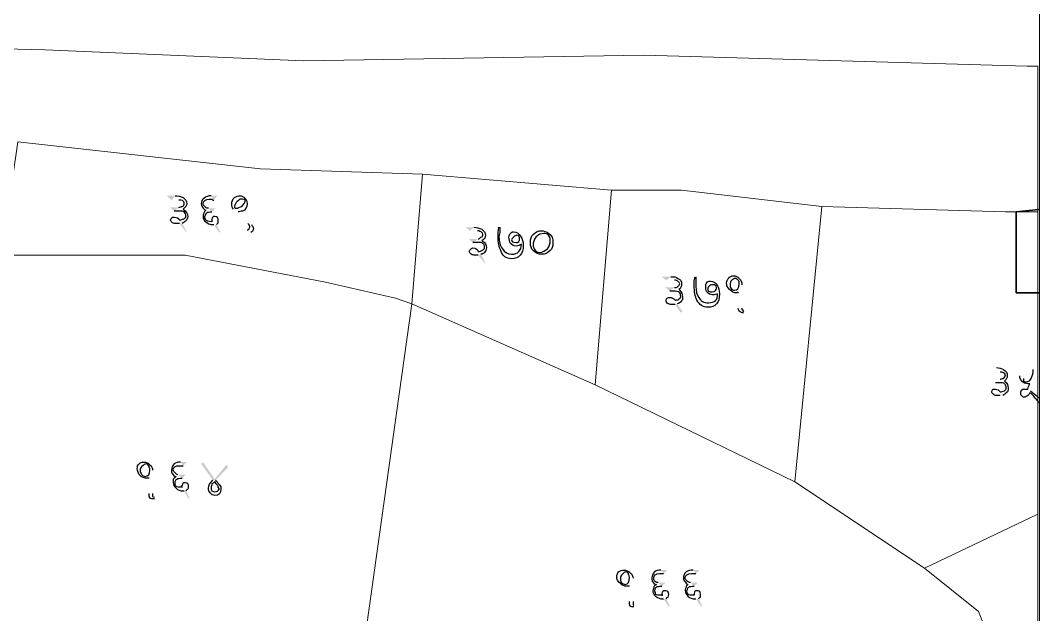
# Model space of a CAD drawing. Header units: metres. Extents: x 345912 to 349030, y 3061206 to 3061792.
# Drawn here: x 346082.1 to 346139.6, y 3061449.9 to 3061483.5 of the extents above; entities that cross this region are included whole.
import ezdxf

# ---------------------------------------------------------------- set-up
doc = ezdxf.new("R2010")
doc.units = ezdxf.units.M
doc.header["$MEASUREMENT"] = 0
doc.layers.add('PDF5_Geometry', color=7, linetype='Continuous')
doc.layers.add('PDF5_Solid Fills', color=7, linetype='Continuous')

msp = doc.modelspace()

# ---------------------------------------------------------------- hatches: boundary and pattern name
at = {"layer": 'PDF5_Solid Fills', "transparency": 33554559}
h = msp.add_hatch(color=256, dxfattribs=at)
h.paths.add_polyline_path([(346090.59974, 3061473.33084), (346090.34574, 3061473.58484), (346090.80294, 3061473.58484)], flags=0)
h.paths.add_polyline_path([(346091.20934, 3061472.01004), (346091.46334, 3061471.55284), (346091.41254, 3061471.55284), (346091.05694, 3061472.01004)], flags=0)
h.paths.add_polyline_path([(346090.75214, 3061472.72124), (346090.49814, 3061472.92444), (346091.00614, 3061472.92444)], flags=0)
h.paths.add_polyline_path([(346092.98734, 3061473.33084), (346093.19054, 3061473.58484), (346092.83494, 3061473.58484)], flags=0)
h.paths.add_polyline_path([(346092.98734, 3061471.95924), (346093.29214, 3061471.50204), (346093.34294, 3061471.55284), (346093.13974, 3061471.95924)], flags=0)
h.paths.add_polyline_path([(346092.88574, 3061472.67044), (346093.08894, 3061472.87364), (346092.68254, 3061472.87364)], flags=0)
h.paths.add_polyline_path([(346094.35894, 3061472.67044), (346095.12094, 3061471.95924)], flags=0)
h.paths.add_polyline_path([(346095.07014, 3061471.50204), (346094.86694, 3061471.65444)], flags=0)
h.paths.add_polyline_path([(346094.91774, 3061472.01004), (346094.10494, 3061472.82284)], flags=0)
h = msp.add_hatch(color=256, dxfattribs=at)
h.paths.add_polyline_path([(346107.46534, 3061471.60364), (346107.21134, 3061471.80684), (346107.66854, 3061471.80684)], flags=0)
h.paths.add_polyline_path([(346108.07494, 3061470.28284), (346108.32894, 3061469.77484), (346108.27814, 3061469.77484), (346107.92254, 3061470.23204)], flags=0)
h.paths.add_polyline_path([(346107.61774, 3061470.94324), (346107.36374, 3061471.14644), (346107.92254, 3061471.14644)], flags=0)
h.paths.add_polyline_path([(346109.09094, 3061471.80684), (346109.14174, 3061471.80684)], flags=0)
h.paths.add_polyline_path([(346110.36094, 3061470.84164), (346110.36094, 3061470.84164)], flags=0)
h = msp.add_hatch(color=256, dxfattribs=at)
h.paths.add_polyline_path([(346118.53974, 3061468.80964), (346118.28574, 3061469.01284), (346118.79374, 3061469.01284)], flags=0)
h.paths.add_polyline_path([(346119.14934, 3061467.48884), (346119.45414, 3061467.03164), (346119.35254, 3061466.98084), (346119.04774, 3061467.43804)], flags=0)
h.paths.add_polyline_path([(346118.74294, 3061468.20004), (346118.48894, 3061468.40324), (346118.99694, 3061468.40324)], flags=0)
h.paths.add_polyline_path([(346120.16534, 3061469.01284), (346120.21614, 3061469.01284)], flags=0)
h.paths.add_polyline_path([(346121.43534, 3061468.04764), (346121.43534, 3061468.04764)], flags=0)
h.paths.add_polyline_path([(346122.80694, 3061468.55564), (346122.80694, 3061467.23484)], flags=0)
h.paths.add_polyline_path([(346122.90854, 3061467.03164), (346122.90854, 3061466.98084)], flags=0)
h = msp.add_hatch(color=256, dxfattribs=at)
h.paths.add_polyline_path([(346089.53294, 3061458.09084), (346089.53294, 3061456.77004)], flags=0)
h.paths.add_polyline_path([(346089.63454, 3061456.56684), (346089.63454, 3061456.46524)], flags=0)
h.paths.add_polyline_path([(346091.26014, 3061458.34484), (346091.46334, 3061458.54804), (346091.10774, 3061458.54804)], flags=0)
h.paths.add_polyline_path([(346091.31094, 3061456.92244), (346091.56494, 3061456.46524), (346091.61574, 3061456.51604), (346091.41254, 3061456.92244)], flags=0)
h.paths.add_polyline_path([(346091.20934, 3061457.63364), (346091.41254, 3061457.83684), (346090.95534, 3061457.83684)], flags=0)
h.paths.add_polyline_path([(346092.93654, 3061457.53204), (346092.27614, 3061458.44644), (346092.37774, 3061458.54804), (346093.03814, 3061457.58284), (346093.69854, 3061458.39564), (346093.80014, 3061458.24324), (346093.08894, 3061457.53204)], flags=0)
h = msp.add_hatch(color=256, dxfattribs=at)
h.paths.add_polyline_path([(346116.66014, 3061451.99484), (346116.66014, 3061450.67404)], flags=0)
h.paths.add_polyline_path([(346116.71094, 3061450.47084), (346116.71094, 3061450.36924)], flags=0)
h.paths.add_polyline_path([(346118.38734, 3061452.24884), (346118.59054, 3061452.45204), (346118.23494, 3061452.45204)], flags=0)
h.paths.add_polyline_path([(346118.38734, 3061450.82644), (346118.69214, 3061450.36924), (346118.74294, 3061450.42004), (346118.53974, 3061450.82644)], flags=0)
h.paths.add_polyline_path([(346118.28574, 3061451.53764), (346118.48894, 3061451.74084), (346118.08254, 3061451.74084)], flags=0)
h.paths.add_polyline_path([(346120.21614, 3061452.24884), (346120.41934, 3061452.45204), (346120.06374, 3061452.45204)], flags=0)
h.paths.add_polyline_path([(346120.21614, 3061450.82644), (346120.52094, 3061450.36924), (346120.57174, 3061450.42004), (346120.36854, 3061450.82644)], flags=0)
h.paths.add_polyline_path([(346120.11454, 3061451.53764), (346120.31774, 3061451.74084), (346119.91134, 3061451.74084)], flags=0)

# ---------------------------------------------------------------- linework, layer by layer
at = {"layer": 'PDF5_Geometry', "lineweight": 13}
msp.add_lwpolyline([(345911.78374, 3061494.92084), (346139.62175, 3061494.92084), (346139.62175, 3061271.09604), (345911.78374, 3061271.09604)], close=True, dxfattribs=at)
at = {"layer": 'PDF5_Geometry', "lineweight": 9}
msp.add_lwpolyline([(346071.24493, 3061482.11924), (346083.43694, 3061481.81444), (346098.06734, 3061481.20484), (346117.26974, 3061481.50964), (346138.91053, 3061480.90004), (346139.52014, 3061480.90004), (346139.52014, 3061472.67044), (346138.30094, 3061472.67044), (346137.69134, 3061472.67044), (346127.32814, 3061472.97524), (346119.40333, 3061473.88964), (346115.44094, 3061473.88964), (346104.77294, 3061474.80404), (346095.62895, 3061475.10884), (346081.91294, 3061476.63284)], dxfattribs=at)
msp.add_lwpolyline([(346071.24493, 3061482.11924), (346083.43694, 3061481.81444), (346098.06734, 3061481.20484), (346117.26974, 3061481.50964), (346138.91053, 3061480.90004), (346139.52014, 3061480.90004), (346139.52014, 3061472.67044), (346138.30094, 3061472.67044), (346137.69134, 3061472.67044), (346127.32814, 3061472.97524), (346119.40333, 3061473.88964), (346115.44094, 3061473.88964), (346104.77294, 3061474.80404), (346095.62895, 3061475.10884), (346081.91294, 3061476.63284)], dxfattribs=at)
for points in [[(346104.77294, 3061474.80404), (346104.16333, 3061467.48884), (346103.24895, 3061467.79364), (346099.28653, 3061468.70804), (346091.36175, 3061470.23204), (346080.99854, 3061470.23204), (346081.91294, 3061476.63284), (346095.62895, 3061475.10884)], [(346104.77294, 3061474.80404), (346104.16333, 3061467.48884), (346103.24895, 3061467.79364), (346099.28653, 3061468.70804), (346091.36175, 3061470.23204), (346080.99854, 3061470.23204), (346081.91294, 3061476.63284), (346095.62895, 3061475.10884)], [(346115.44094, 3061473.88964), (346114.52653, 3061462.91684), (346104.16333, 3061467.48884), (346104.77294, 3061474.80404)], [(346115.44094, 3061473.88964), (346114.52653, 3061462.91684), (346104.16333, 3061467.48884), (346104.77294, 3061474.80404)], [(346127.32814, 3061472.97524), (346125.80414, 3061457.43044), (346114.52653, 3061462.91684), (346115.44094, 3061473.88964), (346119.40333, 3061473.88964)], [(346127.32814, 3061472.97524), (346125.80414, 3061457.43044), (346114.52653, 3061462.91684), (346115.44094, 3061473.88964), (346119.40333, 3061473.88964)], [(346139.52014, 3061455.60164), (346133.11933, 3061452.55364), (346125.80414, 3061457.43044), (346127.32814, 3061472.97524), (346137.69134, 3061472.67044), (346138.30094, 3061472.67044), (346138.30094, 3061468.09844), (346139.52014, 3061468.09844)], [(346139.52014, 3061455.60164), (346133.11933, 3061452.55364), (346125.80414, 3061457.43044), (346127.32814, 3061472.97524), (346137.69134, 3061472.67044), (346138.30094, 3061472.67044), (346138.30094, 3061468.09844), (346139.52014, 3061468.09844)], [(346138.30094, 3061468.09844), (346138.30094, 3061472.67044), (346139.52014, 3061472.67044), (346139.52014, 3061468.09844)], [(346138.30094, 3061468.09844), (346138.30094, 3061472.67044), (346139.52014, 3061472.67044), (346139.52014, 3061468.09844)], [(346104.16333, 3061467.48884), (346099.89613, 3061437.00884), (346090.44734, 3061437.00884), (346090.14254, 3061437.00884), (346082.21773, 3061437.31364), (346081.30333, 3061444.32404), (346079.77933, 3061452.55364), (346079.47455, 3061462.30724), (346080.99854, 3061470.23204), (346091.36175, 3061470.23204), (346099.28653, 3061468.70804), (346103.24895, 3061467.79364)], [(346104.16333, 3061467.48884), (346099.89613, 3061437.00884), (346090.44734, 3061437.00884), (346090.14254, 3061437.00884), (346082.21773, 3061437.31364), (346081.30333, 3061444.32404), (346079.77933, 3061452.55364), (346079.47455, 3061462.30724), (346080.99854, 3061470.23204), (346091.36175, 3061470.23204), (346099.28653, 3061468.70804), (346103.24895, 3061467.79364)], [(346114.52653, 3061462.91684), (346125.80414, 3061457.43044), (346133.11933, 3061452.55364), (346136.16734, 3061450.11524), (346136.77694, 3061448.59123), (346135.55773, 3061447.06724), (346132.81455, 3061444.01924), (346130.07134, 3061440.36164), (346126.10895, 3061434.26564), (346122.14653, 3061434.57044), (346114.52653, 3061434.87524), (346112.69773, 3061434.87524), (346110.56414, 3061436.09444), (346103.55373, 3061437.00884), (346099.89613, 3061437.00884), (346104.16333, 3061467.48884)], [(346114.52653, 3061462.91684), (346125.80414, 3061457.43044), (346133.11933, 3061452.55364), (346136.16734, 3061450.11524), (346136.77694, 3061448.59123), (346135.55773, 3061447.06724), (346132.81455, 3061444.01924), (346130.07134, 3061440.36164), (346126.10895, 3061434.26564), (346122.14653, 3061434.57044), (346114.52653, 3061434.87524), (346112.69773, 3061434.87524), (346110.56414, 3061436.09444), (346103.55373, 3061437.00884), (346099.89613, 3061437.00884), (346104.16333, 3061467.48884)], [(346139.52014, 3061433.65604), (346134.94814, 3061437.31364), (346130.07134, 3061440.36164), (346132.81455, 3061444.01924), (346135.55773, 3061447.06724), (346136.77694, 3061448.59123), (346136.16734, 3061450.11524), (346133.11933, 3061452.55364), (346139.52014, 3061455.60164)], [(346139.52014, 3061433.65604), (346134.94814, 3061437.31364), (346130.07134, 3061440.36164), (346132.81455, 3061444.01924), (346135.55773, 3061447.06724), (346136.77694, 3061448.59123), (346136.16734, 3061450.11524), (346133.11933, 3061452.55364), (346139.52014, 3061455.60164)]]:
    msp.add_lwpolyline(points, close=True, dxfattribs=at)
at = {"layer": 'PDF5_Geometry', "color": 21, "lineweight": 13, "true_color": 0xffafaf}
msp.add_lwpolyline([(346139.57094, 3061472.79744), (346138.30094, 3061472.67044), (346138.30094, 3061468.09844), (346139.57094, 3061468.09844), (346138.30094, 3061468.09844), (346138.30094, 3061472.67044)], close=True, dxfattribs=at)
msp.add_lwpolyline([(346139.57094, 3061472.79744), (346138.30094, 3061472.67044), (346138.30094, 3061468.09844), (346139.57094, 3061468.09844), (346138.30094, 3061468.09844), (346138.30094, 3061472.67044)], close=True, dxfattribs=at)
at = {"layer": 'PDF5_Geometry', "color": 21, "lineweight": 25, "true_color": 0xffafaf}
msp.add_lwpolyline([(346139.57094, 3061472.79744), (346138.30094, 3061472.67044), (346138.30094, 3061468.09844), (346139.57094, 3061468.09844), (346138.30094, 3061468.09844), (346138.30094, 3061472.67044)], close=True, dxfattribs=at)
at = {"layer": 'PDF5_Geometry', "lineweight": 25}
for points in [[(346090.80294, 3061473.58484), (346090.95534, 3061473.58484), (346091.10774, 3061473.53404), (346091.26014, 3061473.48324)], [(346091.26014, 3061473.28004), (346091.20934, 3061473.33084), (346091.10774, 3061473.33084), (346091.00614, 3061473.33084)], [(346091.26014, 3061473.48324), (346091.36174, 3061473.38164), (346091.46334, 3061473.28004), (346091.46334, 3061473.12764)], [(346091.31094, 3061473.17844), (346091.31094, 3061473.22924), (346091.31094, 3061473.28004), (346091.26014, 3061473.28004)], [(346092.42854, 3061473.43244), (346092.32694, 3061473.38164), (346092.27614, 3061473.28004), (346092.27614, 3061473.12764)], [(346092.37774, 3061473.12764), (346092.37774, 3061473.28004), (346092.53014, 3061473.38164), (346092.73334, 3061473.38164)], [(346092.83494, 3061473.58484), (346092.68254, 3061473.58484), (346092.53014, 3061473.53404), (346092.42854, 3061473.43244)], [(346092.73334, 3061473.38164), (346092.78414, 3061473.38164), (346092.83494, 3061473.38164), (346092.88574, 3061473.38164)], [(346092.88574, 3061473.38164), (346092.93654, 3061473.33084), (346092.93654, 3061473.33084), (346092.98734, 3061473.33084)], [(346094.00334, 3061473.12764), (346094.00334, 3061473.22924), (346094.05414, 3061473.38164), (346094.15574, 3061473.48324)], [(346094.15574, 3061473.48324), (346094.25734, 3061473.53404), (346094.35894, 3061473.58484), (346094.46054, 3061473.58484)], [(346094.46054, 3061473.38164), (346094.35894, 3061473.28004), (346094.25734, 3061473.22924), (346094.20654, 3061473.12764)], [(346094.46054, 3061473.58484), (346094.56214, 3061473.58484), (346094.66374, 3061473.53404), (346094.76534, 3061473.43244)], [(346094.61294, 3061473.38164), (346094.56214, 3061473.38164), (346094.51134, 3061473.38164), (346094.46054, 3061473.38164)], [(346094.56214, 3061472.97524), (346094.66374, 3061473.12764), (346094.76534, 3061473.17844), (346094.76534, 3061473.28004)], [(346094.76534, 3061473.28004), (346094.76534, 3061473.38164), (346094.71454, 3061473.38164), (346094.61294, 3061473.38164)], [(346094.76534, 3061473.43244), (346094.81614, 3061473.38164), (346094.86694, 3061473.28004), (346094.86694, 3061473.12764)], [(346090.90454, 3061472.72124), (346090.85374, 3061472.72124), (346090.80294, 3061472.72124), (346090.75214, 3061472.72124)], [(346091.00614, 3061472.72124), (346090.95534, 3061472.72124), (346090.95534, 3061472.72124), (346090.90454, 3061472.72124)], [(346091.00614, 3061472.92444), (346091.10774, 3061472.92444), (346091.15854, 3061472.97524), (346091.20934, 3061472.97524)], [(346091.31094, 3061472.67044), (346091.26014, 3061472.72124), (346091.15854, 3061472.72124), (346091.00614, 3061472.72124)], [(346091.20934, 3061472.97524), (346091.31094, 3061473.02604), (346091.31094, 3061473.07684), (346091.31094, 3061473.17844)], [(346091.46334, 3061473.12764), (346091.46334, 3061473.02604), (346091.36174, 3061472.92444), (346091.26014, 3061472.82284)], [(346091.26014, 3061472.82284), (346091.41254, 3061472.72124), (346091.51414, 3061472.56884), (346091.51414, 3061472.41644)], [(346091.41254, 3061472.41644), (346091.41254, 3061472.51804), (346091.36174, 3061472.61964), (346091.31094, 3061472.67044)], [(346092.27614, 3061473.12764), (346092.27614, 3061473.02604), (346092.32694, 3061472.97524), (346092.37774, 3061472.87364)], [(346092.47934, 3061472.97524), (346092.42854, 3061473.02604), (346092.37774, 3061473.07684), (346092.37774, 3061473.12764)], [(346092.37774, 3061472.87364), (346092.42854, 3061472.82284), (346092.47934, 3061472.77204), (346092.53014, 3061472.77204)], [(346092.42854, 3061472.61964), (346092.42854, 3061472.56884), (346092.37774, 3061472.51804), (346092.37774, 3061472.41644)], [(346092.53014, 3061472.77204), (346092.47934, 3061472.72124), (346092.42854, 3061472.67044), (346092.42854, 3061472.61964)], [(346092.68254, 3061472.87364), (346092.58094, 3061472.87364), (346092.53014, 3061472.92444), (346092.47934, 3061472.97524)], [(346092.47934, 3061472.41644), (346092.53014, 3061472.51804), (346092.53014, 3061472.56884), (346092.58094, 3061472.61964)], [(346092.58094, 3061472.61964), (346092.63174, 3061472.67044), (346092.73334, 3061472.67044), (346092.88574, 3061472.67044)], [(346094.10494, 3061472.82284), (346094.00334, 3061472.92444), (346094.00334, 3061472.97524), (346094.00334, 3061473.12764)], [(346094.20654, 3061473.12764), (346094.15574, 3061473.02604), (346094.15574, 3061472.97524), (346094.15574, 3061472.97524)], [(346094.15574, 3061472.97524), (346094.15574, 3061472.92444), (346094.15574, 3061472.92444), (346094.15574, 3061472.92444)], [(346094.15574, 3061472.92444), (346094.15574, 3061472.87364), (346094.20654, 3061472.87364), (346094.25734, 3061472.87364)], [(346094.25734, 3061472.87364), (346094.30814, 3061472.87364), (346094.35894, 3061472.87364), (346094.40974, 3061472.92444)], [(346094.61294, 3061472.72124), (346094.51134, 3061472.72124), (346094.40974, 3061472.67044), (346094.35894, 3061472.67044)], [(346094.40974, 3061472.92444), (346094.46054, 3061472.92444), (346094.51134, 3061472.97524), (346094.56214, 3061472.97524)], [(346094.86694, 3061473.12764), (346094.86694, 3061472.92444), (346094.76534, 3061472.77204), (346094.61294, 3061472.72124)], [(346090.54894, 3061472.21324), (346090.54894, 3061472.26404), (346090.59974, 3061472.31484), (346090.65054, 3061472.36564)], [(346090.65054, 3061472.06084), (346090.59974, 3061472.11164), (346090.54894, 3061472.16244), (346090.54894, 3061472.21324)], [(346090.65054, 3061472.36564), (346090.65054, 3061472.36564), (346090.70134, 3061472.36564), (346090.75214, 3061472.36564)], [(346090.85374, 3061472.01004), (346090.80294, 3061472.01004), (346090.75214, 3061472.01004), (346090.65054, 3061472.06084)], [(346090.75214, 3061472.36564), (346090.90454, 3061472.36564), (346091.00614, 3061472.31484), (346091.05694, 3061472.21324)], [(346091.05694, 3061472.21324), (346091.15854, 3061472.21324), (346091.20934, 3061472.26404), (346091.26014, 3061472.26404)], [(346091.41254, 3061472.16244), (346091.36174, 3061472.11164), (346091.26014, 3061472.06084), (346091.20934, 3061472.01004)], [(346091.26014, 3061472.26404), (346091.36174, 3061472.31484), (346091.41254, 3061472.36564), (346091.41254, 3061472.41644)], [(346091.51414, 3061472.41644), (346091.51414, 3061472.31484), (346091.46334, 3061472.21324), (346091.41254, 3061472.16244)], [(346092.37774, 3061472.41644), (346092.37774, 3061472.31484), (346092.42854, 3061472.16244), (346092.53014, 3061472.11164)], [(346092.47934, 3061472.31484), (346092.47934, 3061472.36564), (346092.47934, 3061472.36564), (346092.47934, 3061472.41644)], [(346092.53014, 3061472.21324), (346092.53014, 3061472.26404), (346092.53014, 3061472.26404), (346092.47934, 3061472.31484)], [(346092.88574, 3061472.11164), (346092.68254, 3061472.11164), (346092.58094, 3061472.16244), (346092.53014, 3061472.21324)], [(346092.53014, 3061472.11164), (346092.63174, 3061472.01004), (346092.78414, 3061471.95924), (346092.93654, 3061471.95924)], [(346093.03814, 3061472.41644), (346092.93654, 3061472.41644), (346092.88574, 3061472.36564), (346092.88574, 3061472.26404)], [(346092.88574, 3061472.26404), (346092.88574, 3061472.26404), (346092.88574, 3061472.21324), (346092.88574, 3061472.21324)], [(346092.88574, 3061472.21324), (346092.88574, 3061472.21324), (346092.88574, 3061472.21324), (346092.88574, 3061472.16244)], [(346092.88574, 3061472.16244), (346092.88574, 3061472.16244), (346092.88574, 3061472.11164), (346092.88574, 3061472.11164)], [(346093.24134, 3061472.21324), (346093.24134, 3061472.31484), (346093.19054, 3061472.41644), (346093.03814, 3061472.41644)], [(346093.13974, 3061471.95924), (346093.19054, 3061472.01004), (346093.19054, 3061472.01004), (346093.24134, 3061472.06084)], [(346093.24134, 3061472.06084), (346093.24134, 3061472.11164), (346093.24134, 3061472.16244), (346093.24134, 3061472.21324)], [(346091.05694, 3061472.01004), (346091.00614, 3061472.01004), (346090.95534, 3061472.01004), (346090.85374, 3061472.01004)], [(346092.93654, 3061471.95924), (346092.93654, 3061471.95924), (346092.98734, 3061471.95924), (346092.98734, 3061471.95924)], [(346094.86694, 3061471.65444), (346094.91774, 3061471.65444), (346094.91774, 3061471.65444), (346094.96854, 3061471.70524)], [(346095.01934, 3061471.80684), (346095.01934, 3061471.85764), (346095.01934, 3061471.90844), (346094.91774, 3061472.01004)], [(346094.96854, 3061471.70524), (346095.01934, 3061471.75604), (346095.01934, 3061471.80684), (346095.01934, 3061471.80684)], [(346095.22254, 3061471.75604), (346095.22254, 3061471.65444), (346095.17174, 3061471.55284), (346095.07014, 3061471.50204)], [(346095.12094, 3061471.95924), (346095.17174, 3061471.85764), (346095.22254, 3061471.80684), (346095.22254, 3061471.75604)], [(346107.66854, 3061471.80684), (346107.82094, 3061471.80684), (346107.97334, 3061471.75604), (346108.12574, 3061471.70524)], [(346108.12574, 3061471.50204), (346108.07494, 3061471.55284), (346107.97334, 3061471.60364), (346107.87174, 3061471.60364)], [(346108.12574, 3061471.70524), (346108.22734, 3061471.60364), (346108.32894, 3061471.50204), (346108.32894, 3061471.34964)], [(346108.17654, 3061471.40044), (346108.17654, 3061471.45124), (346108.17654, 3061471.50204), (346108.12574, 3061471.50204)], [(346109.04014, 3061471.24804), (346109.04014, 3061471.40044), (346109.04014, 3061471.60364), (346109.09094, 3061471.80684)], [(346109.14174, 3061471.50204), (346109.09094, 3061471.40044), (346109.09094, 3061471.29884), (346109.09094, 3061471.24804)], [(346109.14174, 3061471.80684), (346109.14174, 3061471.75604), (346109.14174, 3061471.65444), (346109.14174, 3061471.50204)], [(346109.75134, 3061471.45124), (346109.75134, 3061471.50204), (346109.85294, 3061471.55284), (346109.90374, 3061471.55284)], [(346109.90374, 3061471.55284), (346110.10694, 3061471.55284), (346110.20854, 3061471.45124), (346110.31014, 3061471.29884)], [(346111.02134, 3061471.40044), (346111.17374, 3061471.55284), (346111.32614, 3061471.60364), (346111.47854, 3061471.60364)], [(346111.47854, 3061471.60364), (346111.63094, 3061471.60364), (346111.73254, 3061471.55284), (346111.83414, 3061471.50204)], [(346111.83414, 3061471.50204), (346111.93574, 3061471.45124), (346112.03734, 3061471.34964), (346112.08814, 3061471.24804)], [(346107.77014, 3061470.94324), (346107.71934, 3061470.94324), (346107.66854, 3061470.94324), (346107.61774, 3061470.94324)], [(346107.87174, 3061470.94324), (346107.87174, 3061470.94324), (346107.82094, 3061470.94324), (346107.77014, 3061470.94324)], [(346108.17654, 3061470.89244), (346108.12574, 3061470.94324), (346108.02414, 3061470.94324), (346107.87174, 3061470.94324)], [(346107.92254, 3061471.14644), (346107.97334, 3061471.14644), (346108.02414, 3061471.19724), (346108.07494, 3061471.24804)], [(346108.07494, 3061471.24804), (346108.17654, 3061471.24804), (346108.17654, 3061471.34964), (346108.17654, 3061471.40044)], [(346108.32894, 3061471.34964), (346108.32894, 3061471.24804), (346108.27814, 3061471.14644), (346108.12574, 3061471.04484)], [(346108.12574, 3061471.04484), (346108.32894, 3061470.94324), (346108.37974, 3061470.79084), (346108.37974, 3061470.63844)], [(346108.27814, 3061470.63844), (346108.27814, 3061470.79084), (346108.22734, 3061470.84164), (346108.17654, 3061470.89244)], [(346109.19254, 3061470.48604), (346109.09094, 3061470.68924), (346109.04014, 3061470.94324), (346109.04014, 3061471.24804)], [(346109.09094, 3061471.24804), (346109.09094, 3061470.99404), (346109.14174, 3061470.79084), (346109.29414, 3061470.58764)], [(346109.64974, 3061471.24804), (346109.64974, 3061471.34964), (346109.70054, 3061471.40044), (346109.75134, 3061471.45124)], [(346109.75134, 3061470.89244), (346109.70054, 3061470.99404), (346109.64974, 3061471.09564), (346109.64974, 3061471.24804)], [(346110.05614, 3061470.74004), (346109.90374, 3061470.74004), (346109.85294, 3061470.79084), (346109.75134, 3061470.89244)], [(346109.90374, 3061471.24804), (346109.85294, 3061471.19724), (346109.80214, 3061471.14644), (346109.80214, 3061471.09564)], [(346109.80214, 3061471.09564), (346109.80214, 3061470.99404), (346109.85294, 3061470.94324), (346110.05614, 3061470.94324)], [(346110.10694, 3061471.34964), (346110.05614, 3061471.34964), (346109.95454, 3061471.29884), (346109.90374, 3061471.24804)], [(346110.05614, 3061470.94324), (346110.10694, 3061470.94324), (346110.15774, 3061470.94324), (346110.20854, 3061470.99404)], [(346110.20854, 3061471.29884), (346110.20854, 3061471.34964), (346110.15774, 3061471.34964), (346110.10694, 3061471.34964)], [(346110.25934, 3061471.14644), (346110.25934, 3061471.19724), (346110.25934, 3061471.24804), (346110.20854, 3061471.29884)], [(346110.20854, 3061470.99404), (346110.25934, 3061471.04484), (346110.25934, 3061471.09564), (346110.25934, 3061471.14644)], [(346110.31014, 3061471.29884), (346110.41174, 3061471.14644), (346110.46254, 3061470.99404), (346110.46254, 3061470.79084)], [(346110.86894, 3061470.94324), (346110.86894, 3061471.14644), (346110.91974, 3061471.29884), (346111.02134, 3061471.40044)], [(346111.02134, 3061470.48604), (346110.91974, 3061470.58764), (346110.86894, 3061470.74004), (346110.86894, 3061470.94324)], [(346111.17374, 3061471.24804), (346111.07214, 3061471.09564), (346111.02134, 3061470.94324), (346111.02134, 3061470.79084)], [(346111.63094, 3061471.45124), (346111.47854, 3061471.45124), (346111.32614, 3061471.40044), (346111.17374, 3061471.24804)], [(346111.88494, 3061471.34964), (346111.83414, 3061471.45124), (346111.73254, 3061471.45124), (346111.63094, 3061471.45124)], [(346111.83414, 3061470.58764), (346111.93574, 3061470.74004), (346111.98654, 3061470.89244), (346111.98654, 3061471.04484)], [(346111.98654, 3061471.04484), (346111.98654, 3061471.19724), (346111.93574, 3061471.29884), (346111.88494, 3061471.34964)], [(346112.13894, 3061470.89244), (346112.13894, 3061470.74004), (346112.08814, 3061470.58764), (346111.98654, 3061470.48604)], [(346112.08814, 3061471.24804), (346112.13894, 3061471.14644), (346112.13894, 3061471.04484), (346112.13894, 3061470.89244)], [(346107.41454, 3061470.43524), (346107.41454, 3061470.48604), (346107.46534, 3061470.53684), (346107.51614, 3061470.58764)], [(346107.51614, 3061470.28284), (346107.46534, 3061470.33364), (346107.41454, 3061470.38444), (346107.41454, 3061470.43524)], [(346107.51614, 3061470.58764), (346107.51614, 3061470.58764), (346107.56694, 3061470.63844), (346107.61774, 3061470.63844)], [(346107.61774, 3061470.63844), (346107.77014, 3061470.63844), (346107.87174, 3061470.58764), (346107.92254, 3061470.43524)], [(346107.92254, 3061470.43524), (346108.02414, 3061470.43524), (346108.07494, 3061470.48604), (346108.12574, 3061470.48604)], [(346108.27814, 3061470.38444), (346108.22734, 3061470.33364), (346108.17654, 3061470.28284), (346108.07494, 3061470.28284)], [(346108.12574, 3061470.48604), (346108.22734, 3061470.53684), (346108.27814, 3061470.58764), (346108.27814, 3061470.63844)], [(346108.37974, 3061470.63844), (346108.37974, 3061470.53684), (346108.32894, 3061470.43524), (346108.27814, 3061470.38444)], [(346109.80214, 3061470.02884), (346109.49734, 3061470.02884), (346109.29414, 3061470.18124), (346109.19254, 3061470.48604)], [(346109.29414, 3061470.58764), (346109.39574, 3061470.38444), (346109.59894, 3061470.28284), (346109.80214, 3061470.28284)], [(346109.80214, 3061470.28284), (346110.15774, 3061470.28284), (346110.36094, 3061470.48604), (346110.36094, 3061470.84164)], [(346110.46254, 3061470.79084), (346110.46254, 3061470.28284), (346110.20854, 3061470.02884), (346109.80214, 3061470.02884)], [(346110.36094, 3061470.84164), (346110.25934, 3061470.79084), (346110.20854, 3061470.74004), (346110.05614, 3061470.74004)], [(346111.02134, 3061470.79084), (346111.02134, 3061470.68924), (346111.07214, 3061470.58764), (346111.12294, 3061470.53684)], [(346111.52934, 3061470.28284), (346111.32614, 3061470.28284), (346111.17374, 3061470.33364), (346111.02134, 3061470.48604)], [(346111.12294, 3061470.53684), (346111.17374, 3061470.43524), (346111.27534, 3061470.38444), (346111.37694, 3061470.38444)], [(346111.37694, 3061470.38444), (346111.58014, 3061470.38444), (346111.68174, 3061470.48604), (346111.83414, 3061470.58764)], [(346111.98654, 3061470.48604), (346111.83414, 3061470.33364), (346111.68174, 3061470.28284), (346111.52934, 3061470.28284)], [(346107.71934, 3061470.23204), (346107.66854, 3061470.23204), (346107.61774, 3061470.23204), (346107.51614, 3061470.28284)], [(346107.92254, 3061470.23204), (346107.87174, 3061470.23204), (346107.82094, 3061470.23204), (346107.71934, 3061470.23204)], [(346118.79374, 3061469.01284), (346118.94614, 3061469.01284), (346119.09854, 3061469.01284), (346119.20014, 3061468.91124)], [(346119.20014, 3061468.75884), (346119.14934, 3061468.80964), (346119.09854, 3061468.80964), (346118.99694, 3061468.80964)], [(346119.20014, 3061468.91124), (346119.35254, 3061468.86044), (346119.40334, 3061468.75884), (346119.40334, 3061468.60644)], [(346119.30174, 3061468.60644), (346119.30174, 3061468.65724), (346119.25094, 3061468.70804), (346119.20014, 3061468.75884)], [(346119.20014, 3061468.45404), (346119.25094, 3061468.50484), (346119.30174, 3061468.55564), (346119.30174, 3061468.60644)], [(346119.40334, 3061468.60644), (346119.40334, 3061468.45404), (346119.35254, 3061468.35244), (346119.25094, 3061468.30164)], [(346120.11454, 3061468.50484), (346120.11454, 3061468.65724), (346120.11454, 3061468.80964), (346120.16534, 3061469.01284)], [(346120.21614, 3061469.01284), (346120.21614, 3061468.96204), (346120.21614, 3061468.86044), (346120.21614, 3061468.75884)], [(346120.21614, 3061468.75884), (346120.21614, 3061468.60644), (346120.21614, 3061468.55564), (346120.21614, 3061468.45404)], [(346120.77494, 3061468.45404), (346120.77494, 3061468.55564), (346120.77494, 3061468.60644), (346120.82574, 3061468.65724)], [(346120.82574, 3061468.65724), (346120.87654, 3061468.75884), (346120.92734, 3061468.75884), (346121.02894, 3061468.75884)], [(346121.02894, 3061468.75884), (346121.18134, 3061468.75884), (346121.33374, 3061468.70804), (346121.43534, 3061468.50484)], [(346121.94334, 3061468.65724), (346121.94334, 3061468.75884), (346121.99414, 3061468.86044), (346122.04494, 3061468.91124)], [(346122.09574, 3061468.30164), (346121.99414, 3061468.40324), (346121.94334, 3061468.50484), (346121.94334, 3061468.65724)], [(346122.04494, 3061468.91124), (346122.14654, 3061469.01284), (346122.19734, 3061469.06364), (346122.34974, 3061469.06364)], [(346122.24814, 3061468.80964), (346122.14654, 3061468.75884), (346122.14654, 3061468.65724), (346122.14654, 3061468.55564)], [(346122.45134, 3061468.91124), (346122.34974, 3061468.91124), (346122.29894, 3061468.86044), (346122.24814, 3061468.80964)], [(346122.34974, 3061469.06364), (346122.45134, 3061469.06364), (346122.55294, 3061469.01284), (346122.65454, 3061468.91124)], [(346122.40054, 3061468.25084), (346122.55294, 3061468.25084), (346122.65454, 3061468.35244), (346122.65454, 3061468.60644)], [(346122.60374, 3061468.80964), (346122.55294, 3061468.86044), (346122.50214, 3061468.91124), (346122.45134, 3061468.91124)], [(346122.65454, 3061468.60644), (346122.65454, 3061468.70804), (346122.65454, 3061468.75884), (346122.60374, 3061468.80964)], [(346122.65454, 3061468.91124), (346122.75614, 3061468.80964), (346122.80694, 3061468.70804), (346122.80694, 3061468.55564)], [(346118.84454, 3061468.20004), (346118.79374, 3061468.20004), (346118.74294, 3061468.20004), (346118.74294, 3061468.20004)], [(346118.94614, 3061468.20004), (346118.94614, 3061468.20004), (346118.89534, 3061468.20004), (346118.84454, 3061468.20004)], [(346119.25094, 3061468.14924), (346119.20014, 3061468.14924), (346119.09854, 3061468.20004), (346118.94614, 3061468.20004)], [(346118.99694, 3061468.40324), (346119.04774, 3061468.40324), (346119.14934, 3061468.40324), (346119.20014, 3061468.45404)], [(346119.25094, 3061468.30164), (346119.40334, 3061468.14924), (346119.45414, 3061468.04764), (346119.45414, 3061467.84444)], [(346119.35254, 3061467.89524), (346119.35254, 3061467.99684), (346119.35254, 3061468.09844), (346119.25094, 3061468.14924)], [(346120.26694, 3061467.69204), (346120.16534, 3061467.89524), (346120.11454, 3061468.20004), (346120.11454, 3061468.50484)], [(346120.21614, 3061468.45404), (346120.21614, 3061468.20004), (346120.26694, 3061467.99684), (346120.36854, 3061467.84444)], [(346120.82574, 3061468.14924), (346120.77494, 3061468.25084), (346120.77494, 3061468.35244), (346120.77494, 3061468.45404)], [(346121.13054, 3061467.99684), (346121.02894, 3061467.99684), (346120.92734, 3061468.04764), (346120.82574, 3061468.14924)], [(346120.97814, 3061468.50484), (346120.92734, 3061468.45404), (346120.87654, 3061468.40324), (346120.87654, 3061468.30164)], [(346120.87654, 3061468.30164), (346120.87654, 3061468.20004), (346120.97814, 3061468.14924), (346121.13054, 3061468.14924)], [(346121.53694, 3061468.04764), (346121.53694, 3061467.53964), (346121.33374, 3061467.28564), (346120.87654, 3061467.28564)], [(346120.92734, 3061467.53964), (346121.28294, 3061467.53964), (346121.43534, 3061467.69204), (346121.43534, 3061468.04764)], [(346121.18134, 3061468.55564), (346121.13054, 3061468.55564), (346121.07974, 3061468.55564), (346120.97814, 3061468.50484)], [(346121.13054, 3061468.14924), (346121.23214, 3061468.14924), (346121.28294, 3061468.20004), (346121.28294, 3061468.20004)], [(346121.43534, 3061468.04764), (346121.38454, 3061467.99684), (346121.28294, 3061467.99684), (346121.13054, 3061467.99684)], [(346121.33374, 3061468.50484), (346121.28294, 3061468.55564), (346121.23214, 3061468.55564), (346121.18134, 3061468.55564)], [(346121.28294, 3061468.20004), (346121.33374, 3061468.25084), (346121.38454, 3061468.30164), (346121.38454, 3061468.40324)], [(346121.38454, 3061468.40324), (346121.38454, 3061468.45404), (346121.33374, 3061468.50484), (346121.33374, 3061468.50484)], [(346121.43534, 3061468.50484), (346121.48614, 3061468.40324), (346121.53694, 3061468.25084), (346121.53694, 3061468.04764)], [(346122.50214, 3061468.09844), (346122.34974, 3061468.09844), (346122.24814, 3061468.14924), (346122.09574, 3061468.30164)], [(346122.14654, 3061468.55564), (346122.14654, 3061468.50484), (346122.14654, 3061468.40324), (346122.19734, 3061468.35244)], [(346122.19734, 3061468.35244), (346122.24814, 3061468.25084), (346122.29894, 3061468.25084), (346122.40054, 3061468.25084)], [(346122.60374, 3061468.14924), (346122.55294, 3061468.09844), (346122.55294, 3061468.09844), (346122.50214, 3061468.09844)], [(346118.53974, 3061467.69204), (346118.53974, 3061467.74284), (346118.53974, 3061467.79364), (346118.59054, 3061467.79364)], [(346118.64134, 3061467.48884), (346118.53974, 3061467.53964), (346118.53974, 3061467.59044), (346118.53974, 3061467.69204)], [(346118.59054, 3061467.79364), (346118.64134, 3061467.84444), (346118.69214, 3061467.84444), (346118.74294, 3061467.84444)], [(346118.84454, 3061467.43804), (346118.74294, 3061467.43804), (346118.69214, 3061467.48884), (346118.64134, 3061467.48884)], [(346118.74294, 3061467.84444), (346118.84454, 3061467.84444), (346118.94614, 3061467.79364), (346119.04774, 3061467.69204)], [(346119.04774, 3061467.43804), (346118.99694, 3061467.43804), (346118.89534, 3061467.43804), (346118.84454, 3061467.43804)], [(346119.04774, 3061467.69204), (346119.09854, 3061467.69204), (346119.14934, 3061467.69204), (346119.25094, 3061467.74284)], [(346119.40334, 3061467.64124), (346119.30174, 3061467.53964), (346119.25094, 3061467.48884), (346119.14934, 3061467.48884)], [(346119.25094, 3061467.74284), (346119.30174, 3061467.79364), (346119.35254, 3061467.79364), (346119.35254, 3061467.89524)], [(346119.45414, 3061467.84444), (346119.45414, 3061467.79364), (346119.45414, 3061467.69204), (346119.40334, 3061467.64124)], [(346120.87654, 3061467.28564), (346120.62254, 3061467.28564), (346120.41934, 3061467.43804), (346120.26694, 3061467.69204)], [(346120.36854, 3061467.84444), (346120.47014, 3061467.64124), (346120.67334, 3061467.53964), (346120.92734, 3061467.53964)], [(346122.70534, 3061467.03164), (346122.65454, 3061467.08244), (346122.60374, 3061467.13324), (346122.60374, 3061467.23484)], [(346122.90854, 3061466.98084), (346122.80694, 3061466.98084), (346122.75614, 3061466.98084), (346122.70534, 3061467.03164)], [(346122.80694, 3061467.23484), (346122.80694, 3061467.18404), (346122.80694, 3061467.13324), (346122.85774, 3061467.13324)], [(346122.85774, 3061467.13324), (346122.85774, 3061467.08244), (346122.85774, 3061467.08244), (346122.90854, 3061467.03164)], [(346137.18333, 3061463.88204), (346137.33573, 3061463.88204), (346137.43733, 3061463.83124), (346137.58973, 3061463.78044)], [(346137.58973, 3061463.57724), (346137.53893, 3061463.62804), (346137.43733, 3061463.62804), (346137.38653, 3061463.62804)], [(346137.58973, 3061463.78044), (346137.74213, 3061463.67884), (346137.79293, 3061463.57724), (346137.79293, 3061463.42484)], [(346137.69133, 3061463.47564), (346137.69133, 3061463.52644), (346137.64053, 3061463.52644), (346137.58973, 3061463.57724)], [(346137.58973, 3061463.27244), (346137.64053, 3061463.32324), (346137.69133, 3061463.37404), (346137.69133, 3061463.47564)], [(346137.79293, 3061463.42484), (346137.79293, 3061463.32324), (346137.74213, 3061463.22164), (346137.64053, 3061463.12004)], [(346138.65653, 3061463.06924), (346138.55493, 3061463.17084), (346138.50413, 3061463.27244), (346138.50413, 3061463.42484)], [(346139.16453, 3061463.32324), (346139.21533, 3061463.42484), (346139.26613, 3061463.57724), (346139.26613, 3061463.78044)], [(346137.23413, 3061463.01844), (346137.18333, 3061463.01844), (346137.13253, 3061463.01844), (346137.13253, 3061463.01844)], [(346137.33573, 3061463.01844), (346137.33573, 3061463.01844), (346137.28493, 3061463.01844), (346137.23413, 3061463.01844)], [(346137.64053, 3061462.96764), (346137.58973, 3061463.01844), (346137.48813, 3061463.01844), (346137.33573, 3061463.01844)], [(346137.38653, 3061463.22164), (346137.43733, 3061463.22164), (346137.48813, 3061463.27244), (346137.58973, 3061463.27244)], [(346137.64053, 3061463.12004), (346137.79293, 3061463.01844), (346137.84373, 3061462.86604), (346137.84373, 3061462.71364)], [(346137.74213, 3061462.71364), (346137.74213, 3061462.81524), (346137.69133, 3061462.91684), (346137.64053, 3061462.96764)], [(346138.96133, 3061462.96764), (346138.80893, 3061462.96764), (346138.70733, 3061463.01844), (346138.65653, 3061463.06924)], [(346138.70733, 3061463.27244), (346138.70733, 3061463.22164), (346138.70733, 3061463.17084), (346138.70733, 3061463.12004)], [(346138.70733, 3061463.12004), (346138.75813, 3061463.06924), (346138.80893, 3061463.06924), (346138.85973, 3061463.06924)], [(346138.85973, 3061463.06924), (346139.01213, 3061463.06924), (346139.11373, 3061463.17084), (346139.16453, 3061463.32324)], [(346138.96133, 3061462.66284), (346138.96133, 3061462.76444), (346139.01213, 3061462.86604), (346139.06293, 3061462.96764)], [(346139.06293, 3061462.96764), (346139.01213, 3061462.96764), (346139.01213, 3061462.96764), (346138.96133, 3061462.96764)], [(346136.92933, 3061462.51044), (346136.92933, 3061462.56124), (346136.92933, 3061462.61204), (346136.98013, 3061462.66284)], [(346137.03093, 3061462.35804), (346136.92933, 3061462.40884), (346136.92933, 3061462.45964), (346136.92933, 3061462.51044)], [(346136.98013, 3061462.66284), (346137.03093, 3061462.66284), (346137.08173, 3061462.66284), (346137.13253, 3061462.66284)], [(346137.23413, 3061462.30724), (346137.13253, 3061462.30724), (346137.08173, 3061462.30724), (346137.03093, 3061462.35804)], [(346137.13253, 3061462.66284), (346137.23413, 3061462.66284), (346137.33573, 3061462.61204), (346137.38653, 3061462.51044)], [(346137.38653, 3061462.30724), (346137.33573, 3061462.30724), (346137.28493, 3061462.30724), (346137.23413, 3061462.30724)], [(346137.38653, 3061462.51044), (346137.48813, 3061462.51044), (346137.53893, 3061462.56124), (346137.64053, 3061462.56124)], [(346137.74213, 3061462.45964), (346137.69133, 3061462.40884), (346137.64053, 3061462.35804), (346137.53893, 3061462.30724)], [(346137.64053, 3061462.56124), (346137.69133, 3061462.61204), (346137.74213, 3061462.66284), (346137.74213, 3061462.71364)], [(346137.84373, 3061462.71364), (346137.84373, 3061462.61204), (346137.84373, 3061462.51044), (346137.74213, 3061462.45964)], [(346138.55493, 3061462.40884), (346138.55493, 3061462.45964), (346138.55493, 3061462.56124), (346138.60573, 3061462.61204)], [(346138.60573, 3061462.30724), (346138.55493, 3061462.30724), (346138.55493, 3061462.35804), (346138.55493, 3061462.40884)], [(346138.60573, 3061462.61204), (346138.65653, 3061462.66284), (346138.70733, 3061462.66284), (346138.75813, 3061462.66284)], [(346138.75813, 3061462.20564), (346138.70733, 3061462.20564), (346138.65653, 3061462.25644), (346138.60573, 3061462.30724)], [(346138.75813, 3061462.66284), (346138.85973, 3061462.66284), (346138.91053, 3061462.66284), (346138.96133, 3061462.66284)], [(346138.96133, 3061462.30724), (346138.85973, 3061462.25644), (346138.80893, 3061462.20564), (346138.75813, 3061462.20564)], [(346139.06293, 3061462.45964), (346139.06293, 3061462.40884), (346139.01213, 3061462.35804), (346138.96133, 3061462.30724)], [(346139.36773, 3061462.15484), (346139.26613, 3061462.30724), (346139.16453, 3061462.40884), (346139.06293, 3061462.45964)], [(346088.66934, 3061458.19244), (346088.66934, 3061458.29404), (346088.66934, 3061458.39564), (346088.77094, 3061458.44644)], [(346088.77094, 3061458.44644), (346088.82174, 3061458.49724), (346088.92334, 3061458.54804), (346089.02494, 3061458.54804)], [(346088.92334, 3061458.29404), (346088.87254, 3061458.24324), (346088.82174, 3061458.19244), (346088.82174, 3061458.09084)], [(346089.17734, 3061458.44644), (346089.07574, 3061458.44644), (346089.02494, 3061458.39564), (346088.92334, 3061458.29404)], [(346089.02494, 3061458.54804), (346089.17734, 3061458.54804), (346089.27894, 3061458.49724), (346089.38054, 3061458.39564)], [(346089.32974, 3061458.29404), (346089.27894, 3061458.39564), (346089.22814, 3061458.44644), (346089.17734, 3061458.44644)], [(346089.38054, 3061458.09084), (346089.38054, 3061458.19244), (346089.32974, 3061458.24324), (346089.32974, 3061458.29404)], [(346089.38054, 3061458.39564), (346089.48214, 3061458.34484), (346089.53294, 3061458.19244), (346089.53294, 3061458.09084)], [(346090.75214, 3061458.44644), (346090.65054, 3061458.34484), (346090.59974, 3061458.24324), (346090.59974, 3061458.09084)], [(346090.70134, 3061458.09084), (346090.70134, 3061458.24324), (346090.80294, 3061458.34484), (346091.05694, 3061458.34484)], [(346091.10774, 3061458.54804), (346090.95534, 3061458.54804), (346090.85374, 3061458.49724), (346090.75214, 3061458.44644)], [(346091.05694, 3061458.34484), (346091.10774, 3061458.34484), (346091.10774, 3061458.34484), (346091.15854, 3061458.34484)], [(346091.15854, 3061458.34484), (346091.20934, 3061458.34484), (346091.26014, 3061458.34484), (346091.26014, 3061458.34484)], [(346088.82174, 3061457.78604), (346088.72014, 3061457.88764), (346088.66934, 3061458.04004), (346088.66934, 3061458.19244)], [(346088.82174, 3061458.09084), (346088.82174, 3061457.98924), (346088.87254, 3061457.93844), (346088.92334, 3061457.83684)], [(346089.22814, 3061457.63364), (346089.07574, 3061457.63364), (346088.92334, 3061457.68444), (346088.82174, 3061457.78604)], [(346088.92334, 3061457.83684), (346088.97414, 3061457.78604), (346089.02494, 3061457.73524), (346089.12654, 3061457.73524)], [(346089.12654, 3061457.73524), (346089.27894, 3061457.73524), (346089.38054, 3061457.88764), (346089.38054, 3061458.09084)], [(346090.59974, 3061458.09084), (346090.59974, 3061457.98924), (346090.59974, 3061457.93844), (346090.65054, 3061457.88764)], [(346090.65054, 3061457.88764), (346090.70134, 3061457.78604), (346090.75214, 3061457.73524), (346090.85374, 3061457.73524)], [(346090.80294, 3061457.93844), (346090.75214, 3061457.98924), (346090.70134, 3061458.04004), (346090.70134, 3061458.09084)], [(346090.85374, 3061457.73524), (346090.80294, 3061457.68444), (346090.75214, 3061457.63364), (346090.70134, 3061457.58284)], [(346090.95534, 3061457.83684), (346090.90454, 3061457.83684), (346090.85374, 3061457.88764), (346090.80294, 3061457.93844)], [(346089.32974, 3061457.63364), (346089.27894, 3061457.63364), (346089.22814, 3061457.63364), (346089.22814, 3061457.63364)], [(346090.70134, 3061457.58284), (346090.70134, 3061457.53204), (346090.70134, 3061457.48124), (346090.70134, 3061457.37964)], [(346090.70134, 3061457.37964), (346090.70134, 3061457.27804), (346090.75214, 3061457.17644), (346090.85374, 3061457.07484)], [(346090.80294, 3061457.37964), (346090.80294, 3061457.48124), (346090.85374, 3061457.58284), (346090.90454, 3061457.58284)], [(346090.80294, 3061457.27804), (346090.80294, 3061457.32884), (346090.80294, 3061457.32884), (346090.80294, 3061457.37964)], [(346090.85374, 3061457.17644), (346090.85374, 3061457.22724), (346090.80294, 3061457.22724), (346090.80294, 3061457.27804)], [(346091.15854, 3061457.12564), (346091.00614, 3061457.12564), (346090.90454, 3061457.12564), (346090.85374, 3061457.17644)], [(346090.85374, 3061457.07484), (346090.95534, 3061456.97324), (346091.10774, 3061456.92244), (346091.26014, 3061456.92244)], [(346090.90454, 3061457.58284), (346090.95534, 3061457.63364), (346091.05694, 3061457.63364), (346091.20934, 3061457.63364)], [(346091.20934, 3061457.22724), (346091.15854, 3061457.22724), (346091.15854, 3061457.17644), (346091.15854, 3061457.17644)], [(346091.15854, 3061457.17644), (346091.15854, 3061457.17644), (346091.20934, 3061457.17644), (346091.20934, 3061457.12564)], [(346091.20934, 3061457.12564), (346091.20934, 3061457.12564), (346091.20934, 3061457.12564), (346091.15854, 3061457.12564)], [(346091.36174, 3061457.37964), (346091.26014, 3061457.37964), (346091.20934, 3061457.32884), (346091.20934, 3061457.22724)], [(346091.56494, 3061457.17644), (346091.56494, 3061457.27804), (346091.51414, 3061457.37964), (346091.36174, 3061457.37964)], [(346091.51414, 3061457.02404), (346091.56494, 3061457.07484), (346091.56494, 3061457.12564), (346091.56494, 3061457.17644)], [(346092.68254, 3061457.07484), (346092.68254, 3061457.22724), (346092.78414, 3061457.37964), (346092.93654, 3061457.53204)], [(346092.78414, 3061456.82084), (346092.73334, 3061456.87164), (346092.68254, 3061456.97324), (346092.68254, 3061457.07484)], [(346092.88574, 3061457.32884), (346092.88574, 3061457.27804), (346092.88574, 3061457.22724), (346092.83494, 3061457.17644)], [(346092.83494, 3061457.17644), (346092.83494, 3061457.12564), (346092.83494, 3061457.12564), (346092.83494, 3061457.07484)], [(346092.83494, 3061457.07484), (346092.83494, 3061457.02404), (346092.83494, 3061456.97324), (346092.88574, 3061456.92244)], [(346093.03814, 3061457.43044), (346092.98734, 3061457.43044), (346092.98734, 3061457.37964), (346092.88574, 3061457.32884)], [(346093.08894, 3061457.37964), (346093.08894, 3061457.37964), (346093.08894, 3061457.43044), (346093.03814, 3061457.43044)], [(346093.08894, 3061457.53204), (346093.13974, 3061457.48124), (346093.19054, 3061457.37964), (346093.29214, 3061457.27804)], [(346093.19054, 3061457.22724), (346093.19054, 3061457.27804), (346093.13974, 3061457.27804), (346093.08894, 3061457.37964)], [(346093.24134, 3061457.12564), (346093.24134, 3061457.17644), (346093.24134, 3061457.22724), (346093.19054, 3061457.22724)], [(346093.29214, 3061457.02404), (346093.29214, 3061457.02404), (346093.29214, 3061457.07484), (346093.24134, 3061457.12564)], [(346093.29214, 3061457.27804), (346093.39374, 3061457.17644), (346093.39374, 3061457.12564), (346093.39374, 3061457.02404)], [(346089.38054, 3061456.51604), (346089.32974, 3061456.56684), (346089.32974, 3061456.66844), (346089.32974, 3061456.77004)], [(346089.63454, 3061456.46524), (346089.53294, 3061456.46524), (346089.43134, 3061456.46524), (346089.38054, 3061456.51604)], [(346089.53294, 3061456.77004), (346089.53294, 3061456.66844), (346089.53294, 3061456.66844), (346089.53294, 3061456.61764)], [(346089.53294, 3061456.61764), (346089.53294, 3061456.61764), (346089.58374, 3061456.56684), (346089.63454, 3061456.56684)], [(346091.26014, 3061456.92244), (346091.26014, 3061456.92244), (346091.26014, 3061456.92244), (346091.31094, 3061456.92244)], [(346091.41254, 3061456.92244), (346091.46334, 3061456.97324), (346091.51414, 3061457.02404), (346091.51414, 3061457.02404)], [(346093.03814, 3061456.66844), (346092.93654, 3061456.66844), (346092.83494, 3061456.71924), (346092.78414, 3061456.82084)], [(346092.88574, 3061456.92244), (346092.93654, 3061456.87164), (346092.98734, 3061456.87164), (346093.03814, 3061456.87164)], [(346093.03814, 3061456.87164), (346093.19054, 3061456.87164), (346093.24134, 3061456.92244), (346093.29214, 3061457.02404)], [(346093.39374, 3061457.02404), (346093.39374, 3061456.77004), (346093.29214, 3061456.66844), (346093.03814, 3061456.66844)], [(346115.74574, 3061452.09644), (346115.74574, 3061452.19804), (346115.79654, 3061452.29964), (346115.84734, 3061452.35044)], [(346115.94894, 3061451.69004), (346115.79654, 3061451.79164), (346115.74574, 3061451.94404), (346115.74574, 3061452.09644)], [(346115.84734, 3061452.35044), (346115.94894, 3061452.40124), (346116.05054, 3061452.45204), (346116.15214, 3061452.45204)], [(346116.05054, 3061452.19804), (346115.99974, 3061452.14724), (346115.94894, 3061452.09644), (346115.94894, 3061451.99484)], [(346115.94894, 3061451.99484), (346115.94894, 3061451.89324), (346115.94894, 3061451.84244), (346115.99974, 3061451.74084)], [(346116.25374, 3061452.35044), (346116.20294, 3061452.35044), (346116.10134, 3061452.29964), (346116.05054, 3061452.19804)], [(346116.15214, 3061452.45204), (346116.25374, 3061452.45204), (346116.40614, 3061452.40124), (346116.50774, 3061452.29964)], [(346116.20294, 3061451.63924), (346116.40614, 3061451.63924), (346116.45694, 3061451.79164), (346116.45694, 3061452.04564)], [(346116.40614, 3061452.19804), (346116.40614, 3061452.29964), (346116.35534, 3061452.35044), (346116.25374, 3061452.35044)], [(346116.45694, 3061452.04564), (346116.45694, 3061452.09644), (346116.45694, 3061452.14724), (346116.40614, 3061452.19804)], [(346116.50774, 3061452.29964), (346116.60934, 3061452.24884), (346116.66014, 3061452.09644), (346116.66014, 3061451.99484)], [(346117.87934, 3061452.35044), (346117.77774, 3061452.24884), (346117.72694, 3061452.14724), (346117.72694, 3061451.99484)], [(346117.72694, 3061451.99484), (346117.72694, 3061451.89324), (346117.72694, 3061451.84244), (346117.77774, 3061451.79164)], [(346117.82854, 3061451.99484), (346117.82854, 3061452.14724), (346117.93014, 3061452.24884), (346118.18414, 3061452.24884)], [(346117.87934, 3061451.84244), (346117.82854, 3061451.89324), (346117.82854, 3061451.94404), (346117.82854, 3061451.99484)], [(346118.23494, 3061452.45204), (346118.08254, 3061452.45204), (346117.93014, 3061452.40124), (346117.87934, 3061452.35044)], [(346118.18414, 3061452.24884), (346118.18414, 3061452.24884), (346118.23494, 3061452.24884), (346118.28574, 3061452.24884)], [(346118.28574, 3061452.24884), (346118.33654, 3061452.24884), (346118.33654, 3061452.24884), (346118.38734, 3061452.24884)], [(346119.65734, 3061452.35044), (346119.55574, 3061452.24884), (346119.50494, 3061452.14724), (346119.50494, 3061451.99484)], [(346119.50494, 3061451.99484), (346119.50494, 3061451.89324), (346119.55574, 3061451.84244), (346119.60654, 3061451.79164)], [(346119.60654, 3061451.99484), (346119.60654, 3061452.14724), (346119.75894, 3061452.24884), (346119.96214, 3061452.24884)], [(346119.70814, 3061451.84244), (346119.65734, 3061451.89324), (346119.60654, 3061451.94404), (346119.60654, 3061451.99484)], [(346120.06374, 3061452.45204), (346119.91134, 3061452.45204), (346119.75894, 3061452.40124), (346119.65734, 3061452.35044)], [(346119.96214, 3061452.24884), (346120.01294, 3061452.24884), (346120.06374, 3061452.24884), (346120.11454, 3061452.24884)], [(346120.11454, 3061452.24884), (346120.16534, 3061452.24884), (346120.16534, 3061452.24884), (346120.21614, 3061452.24884)], [(346116.30454, 3061451.53764), (346116.15214, 3061451.53764), (346116.05054, 3061451.58844), (346115.94894, 3061451.69004)], [(346115.99974, 3061451.74084), (346116.05054, 3061451.69004), (346116.15214, 3061451.63924), (346116.20294, 3061451.63924)], [(346116.45694, 3061451.53764), (346116.40614, 3061451.53764), (346116.35534, 3061451.53764), (346116.30454, 3061451.53764)], [(346117.77774, 3061451.79164), (346117.82854, 3061451.69004), (346117.87934, 3061451.63924), (346117.98094, 3061451.63924)], [(346117.82854, 3061451.48684), (346117.82854, 3061451.43604), (346117.82854, 3061451.38524), (346117.77774, 3061451.28364)], [(346117.98094, 3061451.63924), (346117.87934, 3061451.58844), (346117.82854, 3061451.53764), (346117.82854, 3061451.48684)], [(346118.08254, 3061451.74084), (346117.98094, 3061451.74084), (346117.93014, 3061451.79164), (346117.87934, 3061451.84244)], [(346117.87934, 3061451.28364), (346117.93014, 3061451.38524), (346117.93014, 3061451.48684), (346117.98094, 3061451.48684)], [(346117.98094, 3061451.48684), (346118.03174, 3061451.53764), (346118.13334, 3061451.53764), (346118.28574, 3061451.53764)], [(346119.60654, 3061451.79164), (346119.65734, 3061451.69004), (346119.70814, 3061451.63924), (346119.75894, 3061451.63924)], [(346119.65734, 3061451.48684), (346119.65734, 3061451.43604), (346119.60654, 3061451.38524), (346119.60654, 3061451.28364)], [(346119.75894, 3061451.63924), (346119.70814, 3061451.58844), (346119.65734, 3061451.53764), (346119.65734, 3061451.48684)], [(346119.91134, 3061451.74084), (346119.80974, 3061451.74084), (346119.75894, 3061451.79164), (346119.70814, 3061451.84244)], [(346119.70814, 3061451.28364), (346119.75894, 3061451.38524), (346119.75894, 3061451.48684), (346119.80974, 3061451.48684)], [(346119.80974, 3061451.48684), (346119.86054, 3061451.53764), (346119.96214, 3061451.53764), (346120.11454, 3061451.53764)], [(346117.77774, 3061451.28364), (346117.77774, 3061451.18204), (346117.82854, 3061451.08044), (346117.93014, 3061450.97884)], [(346117.93014, 3061451.18204), (346117.87934, 3061451.23284), (346117.87934, 3061451.23284), (346117.87934, 3061451.28364)], [(346117.93014, 3061451.08044), (346117.93014, 3061451.13124), (346117.93014, 3061451.13124), (346117.93014, 3061451.18204)], [(346118.28574, 3061451.02964), (346118.13334, 3061451.02964), (346117.98094, 3061451.02964), (346117.93014, 3061451.08044)], [(346117.93014, 3061450.97884), (346118.08254, 3061450.87724), (346118.18414, 3061450.82644), (346118.33654, 3061450.82644)], [(346118.43814, 3061451.28364), (346118.38734, 3061451.28364), (346118.28574, 3061451.23284), (346118.28574, 3061451.13124)], [(346118.28574, 3061451.13124), (346118.28574, 3061451.13124), (346118.28574, 3061451.08044), (346118.28574, 3061451.08044)], [(346118.28574, 3061451.08044), (346118.28574, 3061451.08044), (346118.28574, 3061451.08044), (346118.28574, 3061451.02964)], [(346118.28574, 3061451.02964), (346118.28574, 3061451.02964), (346118.33654, 3061451.02964), (346118.33654, 3061451.02964)], [(346118.33654, 3061451.02964), (346118.28574, 3061451.02964), (346118.28574, 3061451.02964), (346118.28574, 3061451.02964)], [(346118.33654, 3061450.82644), (346118.38734, 3061450.82644), (346118.38734, 3061450.82644), (346118.38734, 3061450.82644)], [(346118.69214, 3061451.08044), (346118.69214, 3061451.23284), (346118.59054, 3061451.28364), (346118.43814, 3061451.28364)], [(346118.53974, 3061450.82644), (346118.59054, 3061450.87724), (346118.59054, 3061450.92804), (346118.64134, 3061450.92804)], [(346118.64134, 3061450.92804), (346118.64134, 3061450.97884), (346118.69214, 3061451.02964), (346118.69214, 3061451.08044)], [(346119.60654, 3061451.28364), (346119.60654, 3061451.18204), (346119.65734, 3061451.08044), (346119.75894, 3061450.97884)], [(346119.70814, 3061451.18204), (346119.70814, 3061451.23284), (346119.70814, 3061451.23284), (346119.70814, 3061451.28364)], [(346119.75894, 3061451.08044), (346119.75894, 3061451.13124), (346119.75894, 3061451.13124), (346119.70814, 3061451.18204)], [(346120.11454, 3061451.02964), (346119.91134, 3061451.02964), (346119.80974, 3061451.02964), (346119.75894, 3061451.08044)], [(346119.75894, 3061450.97884), (346119.86054, 3061450.87724), (346120.01294, 3061450.82644), (346120.16534, 3061450.82644)], [(346120.26694, 3061451.28364), (346120.16534, 3061451.28364), (346120.11454, 3061451.23284), (346120.11454, 3061451.13124)], [(346120.11454, 3061451.13124), (346120.11454, 3061451.13124), (346120.11454, 3061451.08044), (346120.11454, 3061451.08044)], [(346120.11454, 3061451.08044), (346120.11454, 3061451.08044), (346120.11454, 3061451.08044), (346120.11454, 3061451.02964)], [(346120.16534, 3061450.82644), (346120.16534, 3061450.82644), (346120.21614, 3061450.82644), (346120.21614, 3061450.82644)], [(346120.47014, 3061451.08044), (346120.47014, 3061451.23284), (346120.41934, 3061451.28364), (346120.26694, 3061451.28364)], [(346120.36854, 3061450.82644), (346120.41934, 3061450.87724), (346120.41934, 3061450.92804), (346120.47014, 3061450.92804)], [(346120.47014, 3061450.92804), (346120.47014, 3061450.97884), (346120.47014, 3061451.02964), (346120.47014, 3061451.08044)], [(346116.50774, 3061450.42004), (346116.45694, 3061450.47084), (346116.45694, 3061450.57244), (346116.45694, 3061450.67404)], [(346116.71094, 3061450.36924), (346116.60934, 3061450.36924), (346116.55854, 3061450.36924), (346116.50774, 3061450.42004)], [(346116.66014, 3061450.67404), (346116.66014, 3061450.57244), (346116.66014, 3061450.57244), (346116.66014, 3061450.52164)], [(346116.66014, 3061450.52164), (346116.66014, 3061450.52164), (346116.66014, 3061450.47084), (346116.71094, 3061450.47084)]]:
    msp.add_open_spline(points, degree=3, dxfattribs=at)
for points, knots in [([(346139.11373, 3061462.56124), (346139.26459, 3061462.44055), (346139.36762, 3061462.35814), (346139.51572, 3061462.23342), (346139.54331, 3061462.20991), (346139.57093, 3061462.186)], [0, 0, 0, 0, 0.0190151513, 0.0190151513, 0.0233193572, 0.0233193572, 0.0233193572, 0.0233193572]), ([(346139.36773, 3061462.15484), (346139.42014, 3061462.10243), (346139.47106, 3061462.03807), (346139.53447, 3061461.94749), (346139.5537, 3061461.91806), (346139.57093, 3061461.8899)], [0, 0, 0, 0, 0.0072953928, 0.0072953928, 0.0108273463, 0.0108273463, 0.0108273463, 0.0108273463])]:
    msp.add_open_spline(points, degree=3, knots=knots, dxfattribs=at)

doc.saveas('drawing.dxf')
